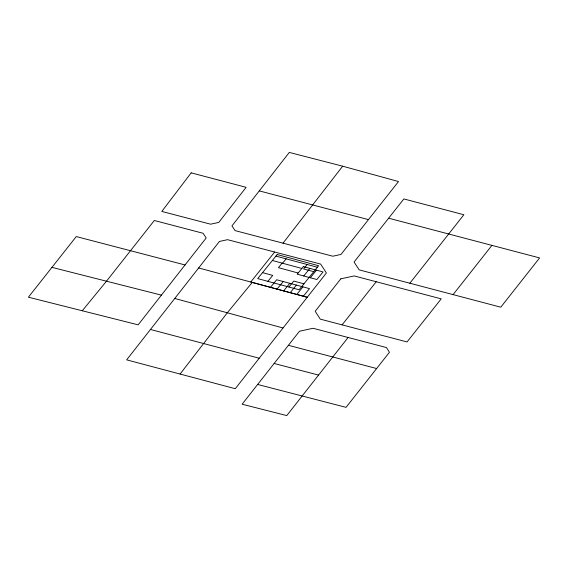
<?xml version="1.0" encoding="UTF-8"?>
<svg xmlns="http://www.w3.org/2000/svg" width="568" height="568" viewBox="0 0 568 568"><rect width="100%" height="100%" fill="white"/><g stroke="black" fill="none" stroke-linecap="round" stroke-linejoin="round"><path stroke-width="0.85" d="M180.077 374.056L227.314 312.791L252.256 282.417M283.006 243.168L342.674 166.19L398.509 181.547L340.992 254.436L332.827 256.218L235.053 230.601L231.95 225.901L289.304 152.423L342.674 166.19M185.047 264.951L138.159 324.846L28.4 297.199L76.268 236.565L185.047 264.951L206.191 237.978L203.11 233.285L154.319 220.498L106.486 281.195L82.282 310.767M259.214 358.231L235.28 388.711L126.664 359.856L219.411 241.457L227.541 239.682L320.636 264.07L326.401 272.945L259.214 358.231L150.456 329.483M257.652 384.458L299.471 331.236L313.082 328.283L386.446 347.552L389.463 352.259L346.047 407.355L257.652 384.458L242.117 404.217L286.762 415.577L348.099 337.477M388.64 218.197L354.07 262.018L359.161 269.864L500.784 307.189L539.6 257.922L388.64 218.197L403.848 198.935L463.871 214.747L409.847 283.226M453.079 294.622L491.874 245.44M342.106 324.868L376.222 281.756M274.649 252.022L250.772 282.012L307.203 297.27L198.658 267.947M282.118 263.126L278.426 267.677L298.143 273.009M267.89 281.345L272.718 275.388L262.522 272.633M282.566 263.247L286.158 258.809M270.489 287.344L276.644 279.754L309.51 288.636L303.355 296.226M277.063 289.119L283.219 281.529M283.638 290.894L289.794 283.311M288.92 287.025L293.748 281.075L303.937 283.83M307.196 264.496L303.596 268.934L313.784 271.681M290.212 292.676L296.361 285.086M303.752 275.977L309.901 268.387M296.78 294.451L302.936 286.861M310.32 277.752L316.475 270.162M51.944 267.365L161.418 295.133M368.483 219.631L259.292 190.891M275.927 256.111L317.384 267.251M274.138 363.47L318.563 375.086M288.402 345.301L376.655 368.54M272.37 260.492L301.835 268.451M174.759 298.456L283.006 327.977M191.182 172.849L161.809 211.431L210.6 224.19L218.751 222.429L246.136 187.319L191.182 172.849M340.814 278.824L315.19 311.278L320.26 319.131L407.05 341.936L441.208 298.867L354.198 275.934L340.814 278.824M277.198 254.535L257.702 278.59L299.116 289.779L318.613 265.732L277.198 254.535M303.333 266.612L297.178 274.202L316.894 279.527L323.05 271.937L303.333 266.612"/></g></svg>
